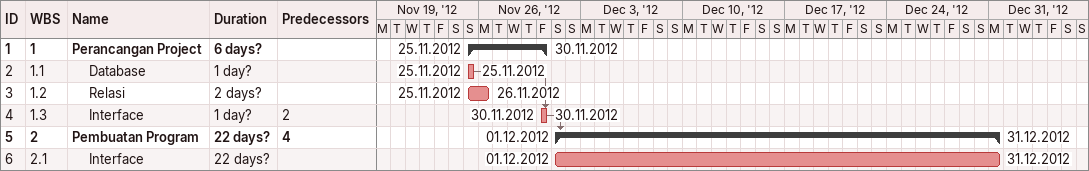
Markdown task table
| ID | WBS | Task | Duration | Start | Finish | Predecessors |
|---|---|---|---|---|---|---|
| 1 | 1 | **Perancangan Project** | 6d? | 2012-11-25 | 2012-11-30 |  |
| 2 | 1.1 | Database | 1d? | 2012-11-25 | 2012-11-25 |  |
| 3 | 1.2 | Relasi | 2d? | 2012-11-25 | 2012-11-26 |  |
| 4 | 1.3 | Interface | 1d? | 2012-11-30 | 2012-11-30 | 2 |
| 5 | 2 | **Pembuatan Program** | 22d? | 2012-12-01 | 2012-12-31 | 4 |
| 6 | 2.1 | Interface | 22d? | 2012-12-01 | 2012-12-31 |  |
